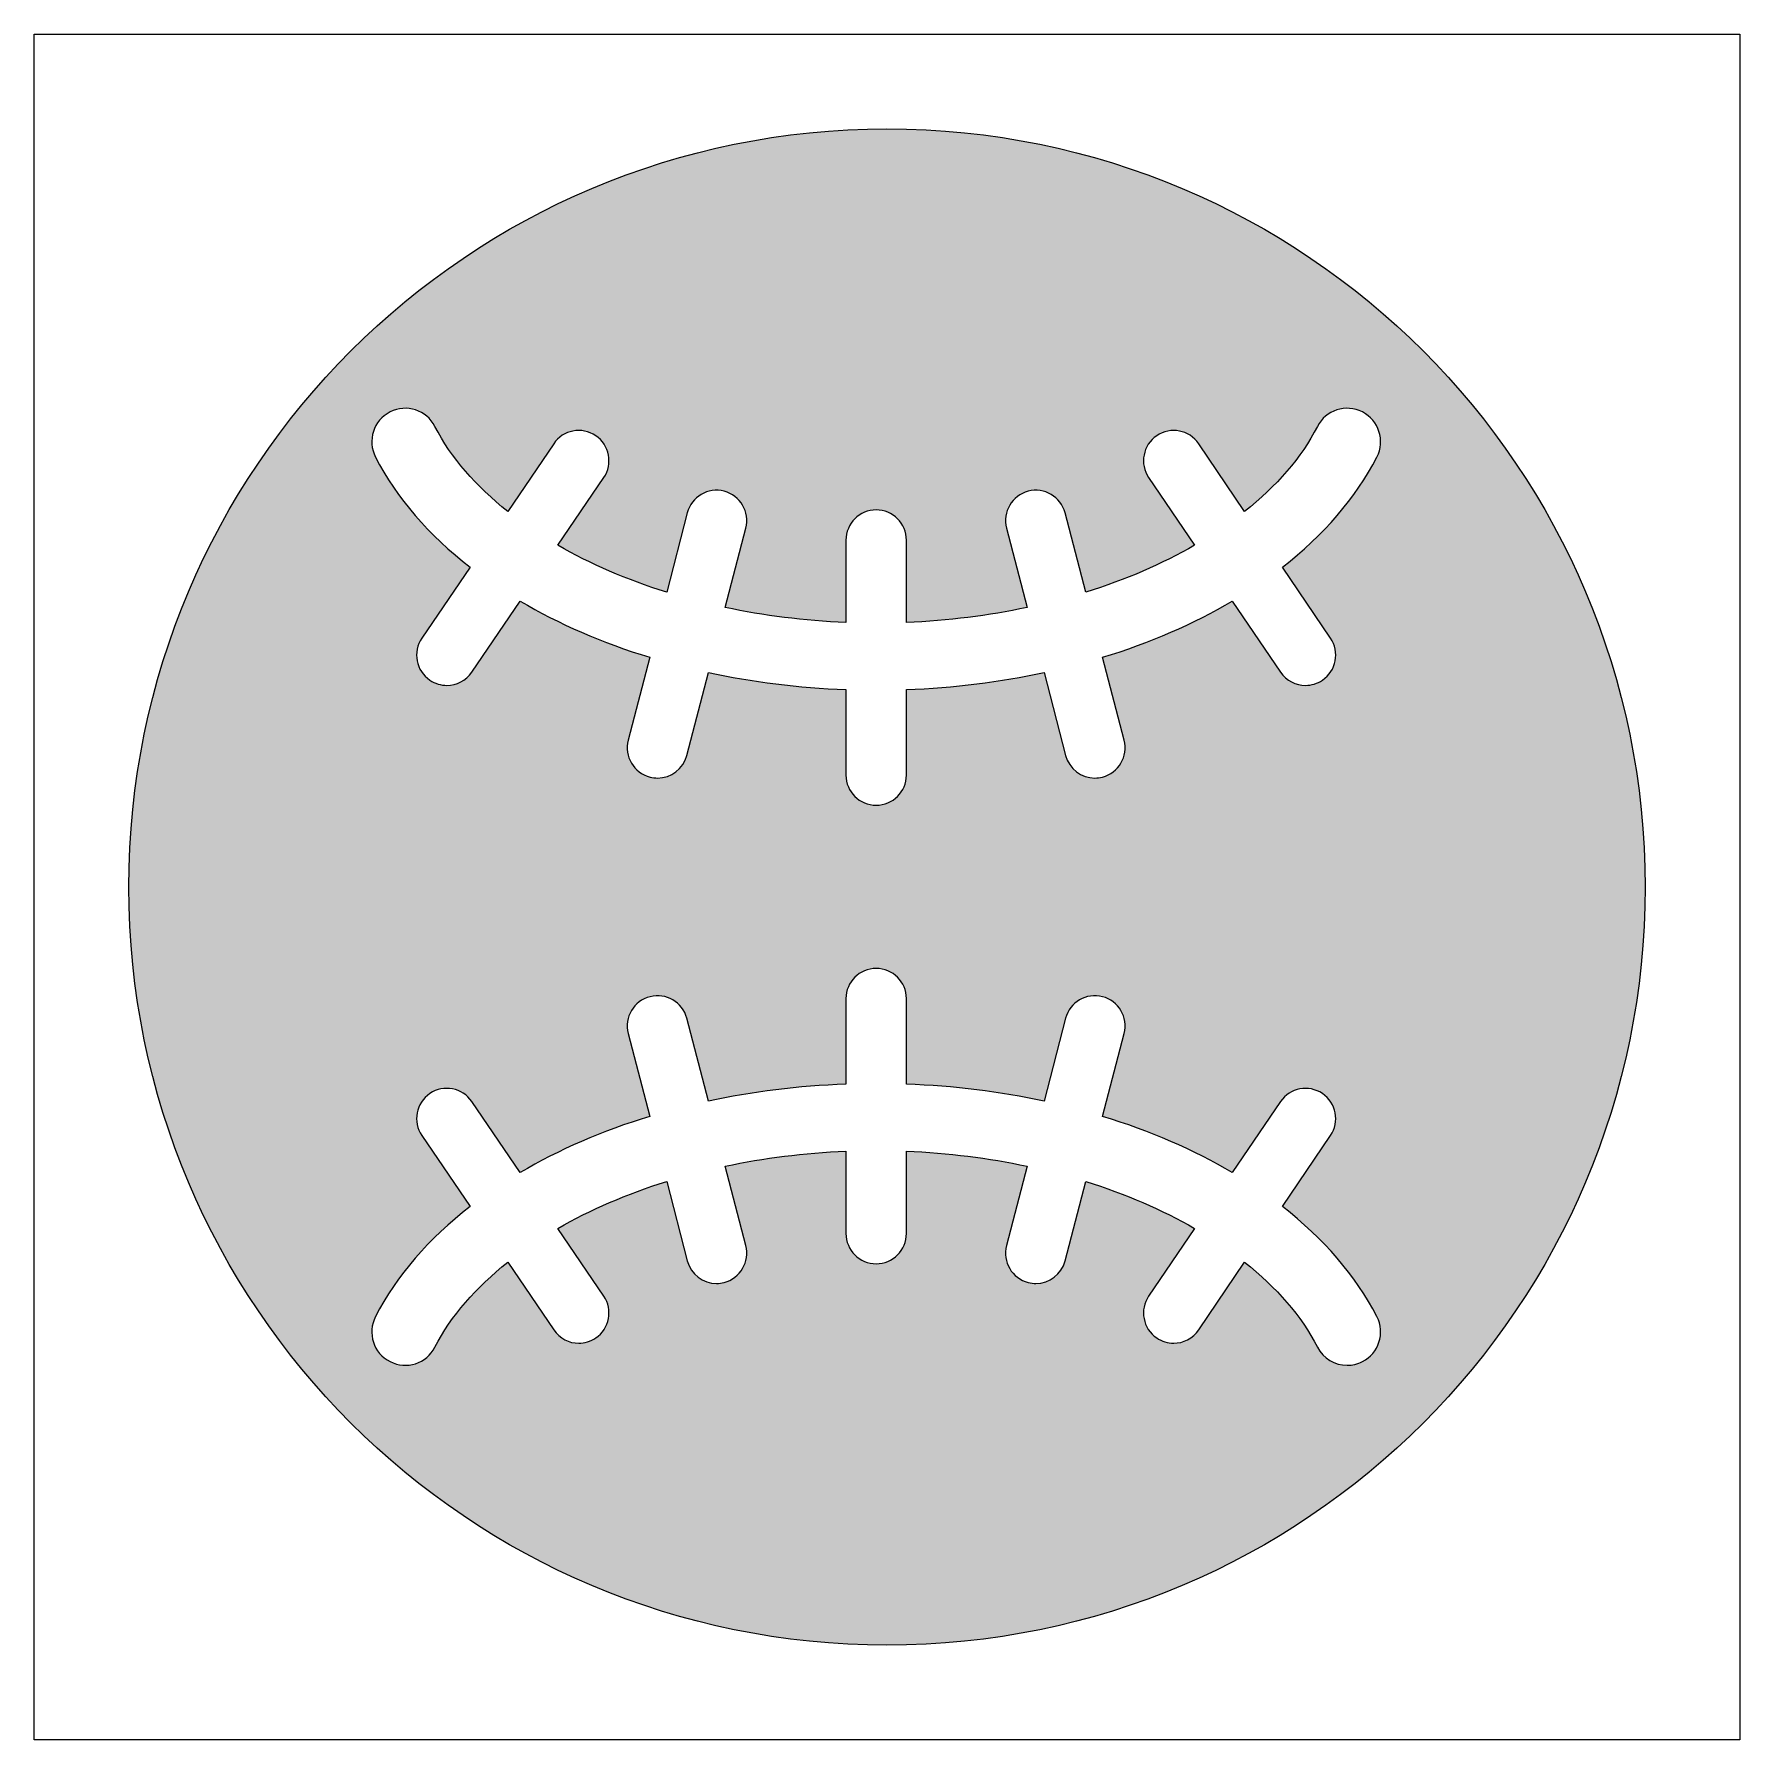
# Model space of a CAD drawing. Header units: inches. Extents: x 0 to 114, y 0 to 114.
import ezdxf

# ---------------------------------------------------------------- set-up
doc = ezdxf.new("R2010")
doc.units = ezdxf.units.IN
doc.header["$MEASUREMENT"] = 0
doc.layers.add('Image Background', color=7, linetype='Continuous')
doc.layers.add('Layer 1', color=7, linetype='Continuous')
picture_1 = doc.add_image_def('image1.png', size_in_pixel=(1350, 1350))

msp = doc.modelspace()

# ---------------------------------------------------------------- hatches: boundary and pattern name
at = {"layer": 'Layer 1', "true_color": 0x9e1f63}
h = msp.add_hatch(color=224, dxfattribs=at)
h.dxf.hatch_style = 2
edge = h.paths.add_edge_path()
edge.add_spline(control_points=[(57.15, 107.95), (29.09, 107.95), (6.35, 85.21), (6.35, 57.15), (6.35, 29.09), (29.09, 6.35), (57.15, 6.35), (85.21, 6.35), (107.95, 29.09), (107.95, 57.15), (107.95, 85.21), (85.21, 107.95), (57.15, 107.95)], knot_values=[0, 0, 0, 0, 1, 1, 1, 2, 2, 2, 3, 3, 3, 4, 4, 4, 4], degree=3, periodic=1)
edge = h.paths.add_edge_path()
edge.add_spline(control_points=[(89.01, 25.35), (88.68, 25.18), (88.33, 25.1), (87.98, 25.1), (87.17, 25.1), (86.39, 25.54), (85.99, 26.32), (84.92, 28.41), (83.24, 30.32), (81.11, 32.01), (81.11, 32.01), (78.04, 27.47), (78.04, 27.47), (77.64, 26.89), (77.01, 26.58), (76.36, 26.58), (75.97, 26.58), (75.57, 26.7), (75.22, 26.93), (74.3, 27.56), (74.06, 28.82), (74.68, 29.74), (74.68, 29.74), (77.76, 34.27), (77.76, 34.27), (75.58, 35.52), (73.13, 36.59), (70.47, 37.42), (70.47, 37.42), (69.08, 32.1), (69.08, 32.1), (68.85, 31.19), (68.03, 30.58), (67.13, 30.58), (66.96, 30.58), (66.79, 30.6), (66.61, 30.65), (65.53, 30.93), (64.88, 32.03), (65.16, 33.12), (65.16, 33.12), (66.54, 38.44), (66.54, 38.44), (63.96, 38.99), (61.24, 39.33), (58.45, 39.45), (58.45, 39.45), (58.45, 33.93), (58.45, 33.93), (58.45, 32.81), (57.54, 31.9), (56.43, 31.9), (55.31, 31.9), (54.4, 32.81), (54.4, 33.93), (54.4, 33.93), (54.4, 39.45), (54.4, 39.45), (51.61, 39.33), (48.89, 38.99), (46.31, 38.44), (46.31, 38.44), (47.69, 33.12), (47.69, 33.12), (47.97, 32.04), (47.32, 30.93), (46.24, 30.65), (46.07, 30.6), (45.9, 30.58), (45.73, 30.58), (44.83, 30.58), (44, 31.19), (43.77, 32.1), (43.77, 32.1), (42.39, 37.42), (42.39, 37.42), (39.72, 36.59), (37.27, 35.52), (35.1, 34.27), (35.1, 34.27), (38.17, 29.74), (38.17, 29.74), (38.8, 28.82), (38.56, 27.56), (37.63, 26.93), (37.28, 26.7), (36.89, 26.58), (36.49, 26.58), (35.85, 26.58), (35.21, 26.89), (34.82, 27.47), (34.82, 27.47), (31.74, 32.01), (31.74, 32.01), (29.62, 30.32), (27.93, 28.41), (26.86, 26.32), (26.3, 25.21), (24.95, 24.78), (23.85, 25.35), (22.74, 25.91), (22.31, 27.26), (22.88, 28.36), (24.29, 31.12), (26.46, 33.6), (29.21, 35.74), (29.21, 35.74), (25.98, 40.49), (25.98, 40.49), (25.35, 41.42), (25.59, 42.68), (26.52, 43.31), (27.44, 43.94), (28.71, 43.69), (29.33, 42.77), (29.33, 42.77), (32.56, 38.01), (32.56, 38.01), (35.15, 39.54), (38.08, 40.81), (41.26, 41.78), (41.26, 41.78), (39.81, 47.33), (39.81, 47.33), (39.53, 48.42), (40.18, 49.52), (41.27, 49.8), (42.35, 50.08), (43.45, 49.43), (43.74, 48.35), (43.74, 48.35), (45.18, 42.8), (45.18, 42.8), (48.11, 43.43), (51.21, 43.82), (54.4, 43.94), (54.4, 43.94), (54.4, 49.67), (54.4, 49.67), (54.4, 50.79), (55.31, 51.69), (56.43, 51.69), (57.54, 51.69), (58.45, 50.79), (58.45, 49.67), (58.45, 49.67), (58.45, 43.94), (58.45, 43.94), (61.64, 43.82), (64.74, 43.43), (67.68, 42.8), (67.68, 42.8), (69.12, 48.35), (69.12, 48.35), (69.4, 49.43), (70.5, 50.08), (71.59, 49.8), (72.67, 49.52), (73.32, 48.42), (73.04, 47.33), (73.04, 47.33), (71.6, 41.78), (71.6, 41.78), (74.77, 40.81), (77.71, 39.54), (80.29, 38.01), (80.29, 38.01), (83.52, 42.77), (83.52, 42.77), (84.15, 43.69), (85.41, 43.93), (86.33, 43.31), (87.26, 42.68), (87.5, 41.42), (86.87, 40.49), (86.87, 40.49), (83.65, 35.74), (83.65, 35.74), (86.39, 33.6), (88.56, 31.12), (89.98, 28.36), (90.54, 27.26), (90.11, 25.91), (89.01, 25.35)], knot_values=[0, 0, 0, 0, 1, 1, 1, 2, 2, 2, 3, 3, 3, 4, 4, 4, 5, 5, 5, 6, 6, 6, 7, 7, 7, 8, 8, 8, 9, 9, 9, 10, 10, 10, 11, 11, 11, 12, 12, 12, 13, 13, 13, 14, 14, 14, 15, 15, 15, 16, 16, 16, 17, 17, 17, 18, 18, 18, 19, 19, 19, 20, 20, 20, 21, 21, 21, 22, 22, 22, 23, 23, 23, 24, 24, 24, 25, 25, 25, 26, 26, 26, 27, 27, 27, 28, 28, 28, 29, 29, 29, 30, 30, 30, 31, 31, 31, 32, 32, 32, 33, 33, 33, 34, 34, 34, 35, 35, 35, 36, 36, 36, 37, 37, 37, 38, 38, 38, 39, 39, 39, 40, 40, 40, 41, 41, 41, 42, 42, 42, 43, 43, 43, 44, 44, 44, 45, 45, 45, 46, 46, 46, 47, 47, 47, 48, 48, 48, 49, 49, 49, 50, 50, 50, 51, 51, 51, 52, 52, 52, 53, 53, 53, 54, 54, 54, 55, 55, 55, 56, 56, 56, 57, 57, 57, 58, 58, 58, 59, 59, 59, 60, 60, 60, 61, 61, 61, 61], degree=3, periodic=1)
edge = h.paths.add_edge_path()
edge.add_spline(control_points=[(89.98, 85.96), (88.56, 83.21), (86.39, 80.72), (83.65, 78.58), (83.65, 78.58), (86.87, 73.83), (86.87, 73.83), (87.5, 72.9), (87.26, 71.64), (86.33, 71.01), (85.98, 70.78), (85.59, 70.66), (85.2, 70.66), (84.55, 70.66), (83.91, 70.98), (83.52, 71.55), (83.52, 71.55), (80.29, 76.31), (80.29, 76.31), (77.71, 74.78), (74.77, 73.51), (71.6, 72.54), (71.6, 72.54), (73.04, 66.99), (73.04, 66.99), (73.32, 65.91), (72.67, 64.8), (71.59, 64.52), (71.42, 64.47), (71.24, 64.45), (71.08, 64.45), (70.18, 64.45), (69.35, 65.06), (69.12, 65.97), (69.12, 65.97), (67.68, 71.52), (67.68, 71.52), (64.74, 70.89), (61.64, 70.5), (58.45, 70.38), (58.45, 70.38), (58.45, 64.65), (58.45, 64.65), (58.45, 63.54), (57.54, 62.63), (56.43, 62.63), (55.31, 62.63), (54.4, 63.54), (54.4, 64.65), (54.4, 64.65), (54.4, 70.38), (54.4, 70.38), (51.21, 70.5), (48.11, 70.89), (45.18, 71.52), (45.18, 71.52), (43.74, 65.97), (43.74, 65.97), (43.5, 65.06), (42.68, 64.45), (41.78, 64.45), (41.61, 64.45), (41.44, 64.47), (41.27, 64.52), (40.18, 64.8), (39.53, 65.91), (39.81, 66.99), (39.81, 66.99), (41.26, 72.54), (41.26, 72.54), (38.08, 73.51), (35.15, 74.78), (32.56, 76.31), (32.56, 76.31), (29.33, 71.55), (29.33, 71.55), (28.94, 70.98), (28.3, 70.66), (27.66, 70.66), (27.26, 70.66), (26.87, 70.78), (26.52, 71.01), (25.59, 71.64), (25.35, 72.9), (25.98, 73.83), (25.98, 73.83), (29.21, 78.58), (29.21, 78.58), (26.46, 80.72), (24.29, 83.21), (22.88, 85.96), (22.31, 87.06), (22.74, 88.41), (23.85, 88.98), (24.95, 89.54), (26.3, 89.11), (26.86, 88.01), (27.93, 85.92), (29.62, 84), (31.74, 82.31), (31.74, 82.31), (34.82, 86.85), (34.82, 86.85), (35.44, 87.78), (36.7, 88.02), (37.63, 87.39), (38.56, 86.76), (38.8, 85.5), (38.17, 84.58), (38.17, 84.58), (35.1, 80.05), (35.1, 80.05), (37.27, 78.8), (39.72, 77.73), (42.39, 76.9), (42.39, 76.9), (43.77, 82.22), (43.77, 82.22), (44.05, 83.3), (45.15, 83.95), (46.24, 83.67), (47.32, 83.39), (47.97, 82.29), (47.69, 81.2), (47.69, 81.2), (46.31, 75.88), (46.31, 75.88), (48.89, 75.33), (51.61, 74.99), (54.4, 74.87), (54.4, 74.87), (54.4, 80.39), (54.4, 80.39), (54.4, 81.51), (55.31, 82.42), (56.43, 82.42), (57.54, 82.42), (58.45, 81.51), (58.45, 80.39), (58.45, 80.39), (58.45, 74.87), (58.45, 74.87), (61.24, 74.99), (63.96, 75.33), (66.54, 75.88), (66.54, 75.88), (65.16, 81.2), (65.16, 81.2), (64.88, 82.29), (65.53, 83.39), (66.61, 83.67), (67.7, 83.95), (68.8, 83.3), (69.08, 82.22), (69.08, 82.22), (70.47, 76.9), (70.47, 76.9), (73.13, 77.73), (75.58, 78.8), (77.76, 80.05), (77.76, 80.05), (74.68, 84.58), (74.68, 84.58), (74.06, 85.5), (74.3, 86.76), (75.22, 87.39), (76.15, 88.02), (77.41, 87.78), (78.04, 86.85), (78.04, 86.85), (81.11, 82.31), (81.11, 82.31), (83.24, 84), (84.92, 85.92), (85.99, 88.01), (86.55, 89.11), (87.9, 89.54), (89.01, 88.98), (90.11, 88.41), (90.54, 87.06), (89.98, 85.96)], knot_values=[0, 0, 0, 0, 1, 1, 1, 2, 2, 2, 3, 3, 3, 4, 4, 4, 5, 5, 5, 6, 6, 6, 7, 7, 7, 8, 8, 8, 9, 9, 9, 10, 10, 10, 11, 11, 11, 12, 12, 12, 13, 13, 13, 14, 14, 14, 15, 15, 15, 16, 16, 16, 17, 17, 17, 18, 18, 18, 19, 19, 19, 20, 20, 20, 21, 21, 21, 22, 22, 22, 23, 23, 23, 24, 24, 24, 25, 25, 25, 26, 26, 26, 27, 27, 27, 28, 28, 28, 29, 29, 29, 30, 30, 30, 31, 31, 31, 32, 32, 32, 33, 33, 33, 34, 34, 34, 35, 35, 35, 36, 36, 36, 37, 37, 37, 38, 38, 38, 39, 39, 39, 40, 40, 40, 41, 41, 41, 42, 42, 42, 43, 43, 43, 44, 44, 44, 45, 45, 45, 46, 46, 46, 47, 47, 47, 48, 48, 48, 49, 49, 49, 50, 50, 50, 51, 51, 51, 52, 52, 52, 53, 53, 53, 54, 54, 54, 55, 55, 55, 56, 56, 56, 57, 57, 57, 58, 58, 58, 59, 59, 59, 60, 60, 60, 60], degree=3, periodic=1)

# ---------------------------------------------------------------- linework, layer by layer
at = {"layer": 'Layer 1', "lineweight": 0}
for points, knots in [([(57.15, 107.95), (29.09, 107.95), (6.35, 85.21), (6.35, 57.15), (6.35, 29.09), (29.09, 6.35), (57.15, 6.35), (85.21, 6.35), (107.95, 29.09), (107.95, 57.15), (107.95, 85.21), (85.21, 107.95), (57.15, 107.95)], [0, 0, 0, 0, 1, 1, 1, 2, 2, 2, 3, 3, 3, 4, 4, 4, 4]), ([(89.98, 85.96), (88.56, 83.21), (86.39, 80.72), (83.65, 78.58), (83.65, 78.58), (86.87, 73.83), (86.87, 73.83), (87.5, 72.9), (87.26, 71.64), (86.33, 71.01), (85.98, 70.78), (85.59, 70.66), (85.2, 70.66), (84.55, 70.66), (83.91, 70.98), (83.52, 71.55), (83.52, 71.55), (80.29, 76.31), (80.29, 76.31), (77.71, 74.78), (74.77, 73.51), (71.6, 72.54), (71.6, 72.54), (73.04, 66.99), (73.04, 66.99), (73.32, 65.91), (72.67, 64.8), (71.59, 64.52), (71.42, 64.47), (71.24, 64.45), (71.08, 64.45), (70.18, 64.45), (69.35, 65.06), (69.12, 65.97), (69.12, 65.97), (67.68, 71.52), (67.68, 71.52), (64.74, 70.89), (61.64, 70.5), (58.45, 70.38), (58.45, 70.38), (58.45, 64.65), (58.45, 64.65), (58.45, 63.54), (57.54, 62.63), (56.43, 62.63), (55.31, 62.63), (54.4, 63.54), (54.4, 64.65), (54.4, 64.65), (54.4, 70.38), (54.4, 70.38), (51.21, 70.5), (48.11, 70.89), (45.18, 71.52), (45.18, 71.52), (43.74, 65.97), (43.74, 65.97), (43.5, 65.06), (42.68, 64.45), (41.78, 64.45), (41.61, 64.45), (41.44, 64.47), (41.27, 64.52), (40.18, 64.8), (39.53, 65.91), (39.81, 66.99), (39.81, 66.99), (41.26, 72.54), (41.26, 72.54), (38.08, 73.51), (35.15, 74.78), (32.56, 76.31), (32.56, 76.31), (29.33, 71.55), (29.33, 71.55), (28.94, 70.98), (28.3, 70.66), (27.66, 70.66), (27.26, 70.66), (26.87, 70.78), (26.52, 71.01), (25.59, 71.64), (25.35, 72.9), (25.98, 73.83), (25.98, 73.83), (29.21, 78.58), (29.21, 78.58), (26.46, 80.72), (24.29, 83.21), (22.88, 85.96), (22.31, 87.06), (22.74, 88.41), (23.85, 88.98), (24.95, 89.54), (26.3, 89.11), (26.86, 88.01), (27.93, 85.92), (29.62, 84), (31.74, 82.31), (31.74, 82.31), (34.82, 86.85), (34.82, 86.85), (35.44, 87.78), (36.7, 88.02), (37.63, 87.39), (38.56, 86.76), (38.8, 85.5), (38.17, 84.58), (38.17, 84.58), (35.1, 80.05), (35.1, 80.05), (37.27, 78.8), (39.72, 77.73), (42.39, 76.9), (42.39, 76.9), (43.77, 82.22), (43.77, 82.22), (44.05, 83.3), (45.15, 83.95), (46.24, 83.67), (47.32, 83.39), (47.97, 82.29), (47.69, 81.2), (47.69, 81.2), (46.31, 75.88), (46.31, 75.88), (48.89, 75.33), (51.61, 74.99), (54.4, 74.87), (54.4, 74.87), (54.4, 80.39), (54.4, 80.39), (54.4, 81.51), (55.31, 82.42), (56.43, 82.42), (57.54, 82.42), (58.45, 81.51), (58.45, 80.39), (58.45, 80.39), (58.45, 74.87), (58.45, 74.87), (61.24, 74.99), (63.96, 75.33), (66.54, 75.88), (66.54, 75.88), (65.16, 81.2), (65.16, 81.2), (64.88, 82.29), (65.53, 83.39), (66.61, 83.67), (67.7, 83.95), (68.8, 83.3), (69.08, 82.22), (69.08, 82.22), (70.47, 76.9), (70.47, 76.9), (73.13, 77.73), (75.58, 78.8), (77.76, 80.05), (77.76, 80.05), (74.68, 84.58), (74.68, 84.58), (74.06, 85.5), (74.3, 86.76), (75.22, 87.39), (76.15, 88.02), (77.41, 87.78), (78.04, 86.85), (78.04, 86.85), (81.11, 82.31), (81.11, 82.31), (83.24, 84), (84.92, 85.92), (85.99, 88.01), (86.55, 89.11), (87.9, 89.54), (89.01, 88.98), (90.11, 88.41), (90.54, 87.06), (89.98, 85.96)], [0, 0, 0, 0, 1, 1, 1, 2, 2, 2, 3, 3, 3, 4, 4, 4, 5, 5, 5, 6, 6, 6, 7, 7, 7, 8, 8, 8, 9, 9, 9, 10, 10, 10, 11, 11, 11, 12, 12, 12, 13, 13, 13, 14, 14, 14, 15, 15, 15, 16, 16, 16, 17, 17, 17, 18, 18, 18, 19, 19, 19, 20, 20, 20, 21, 21, 21, 22, 22, 22, 23, 23, 23, 24, 24, 24, 25, 25, 25, 26, 26, 26, 27, 27, 27, 28, 28, 28, 29, 29, 29, 30, 30, 30, 31, 31, 31, 32, 32, 32, 33, 33, 33, 34, 34, 34, 35, 35, 35, 36, 36, 36, 37, 37, 37, 38, 38, 38, 39, 39, 39, 40, 40, 40, 41, 41, 41, 42, 42, 42, 43, 43, 43, 44, 44, 44, 45, 45, 45, 46, 46, 46, 47, 47, 47, 48, 48, 48, 49, 49, 49, 50, 50, 50, 51, 51, 51, 52, 52, 52, 53, 53, 53, 54, 54, 54, 55, 55, 55, 56, 56, 56, 57, 57, 57, 58, 58, 58, 59, 59, 59, 60, 60, 60, 60]), ([(89.01, 25.35), (88.68, 25.18), (88.33, 25.1), (87.98, 25.1), (87.17, 25.1), (86.39, 25.54), (85.99, 26.32), (84.92, 28.41), (83.24, 30.32), (81.11, 32.01), (81.11, 32.01), (78.04, 27.47), (78.04, 27.47), (77.64, 26.89), (77.01, 26.58), (76.36, 26.58), (75.97, 26.58), (75.57, 26.7), (75.22, 26.93), (74.3, 27.56), (74.06, 28.82), (74.68, 29.74), (74.68, 29.74), (77.76, 34.27), (77.76, 34.27), (75.58, 35.52), (73.13, 36.59), (70.47, 37.42), (70.47, 37.42), (69.08, 32.1), (69.08, 32.1), (68.85, 31.19), (68.03, 30.58), (67.13, 30.58), (66.96, 30.58), (66.79, 30.6), (66.61, 30.65), (65.53, 30.93), (64.88, 32.03), (65.16, 33.12), (65.16, 33.12), (66.54, 38.44), (66.54, 38.44), (63.96, 38.99), (61.24, 39.33), (58.45, 39.45), (58.45, 39.45), (58.45, 33.93), (58.45, 33.93), (58.45, 32.81), (57.54, 31.9), (56.43, 31.9), (55.31, 31.9), (54.4, 32.81), (54.4, 33.93), (54.4, 33.93), (54.4, 39.45), (54.4, 39.45), (51.61, 39.33), (48.89, 38.99), (46.31, 38.44), (46.31, 38.44), (47.69, 33.12), (47.69, 33.12), (47.97, 32.04), (47.32, 30.93), (46.24, 30.65), (46.07, 30.6), (45.9, 30.58), (45.73, 30.58), (44.83, 30.58), (44, 31.19), (43.77, 32.1), (43.77, 32.1), (42.39, 37.42), (42.39, 37.42), (39.72, 36.59), (37.27, 35.52), (35.1, 34.27), (35.1, 34.27), (38.17, 29.74), (38.17, 29.74), (38.8, 28.82), (38.56, 27.56), (37.63, 26.93), (37.28, 26.7), (36.89, 26.58), (36.49, 26.58), (35.85, 26.58), (35.21, 26.89), (34.82, 27.47), (34.82, 27.47), (31.74, 32.01), (31.74, 32.01), (29.62, 30.32), (27.93, 28.41), (26.86, 26.32), (26.3, 25.21), (24.95, 24.78), (23.85, 25.35), (22.74, 25.91), (22.31, 27.26), (22.88, 28.36), (24.29, 31.12), (26.46, 33.6), (29.21, 35.74), (29.21, 35.74), (25.98, 40.49), (25.98, 40.49), (25.35, 41.42), (25.59, 42.68), (26.52, 43.31), (27.44, 43.94), (28.71, 43.69), (29.33, 42.77), (29.33, 42.77), (32.56, 38.01), (32.56, 38.01), (35.15, 39.54), (38.08, 40.81), (41.26, 41.78), (41.26, 41.78), (39.81, 47.33), (39.81, 47.33), (39.53, 48.42), (40.18, 49.52), (41.27, 49.8), (42.35, 50.08), (43.45, 49.43), (43.74, 48.35), (43.74, 48.35), (45.18, 42.8), (45.18, 42.8), (48.11, 43.43), (51.21, 43.82), (54.4, 43.94), (54.4, 43.94), (54.4, 49.67), (54.4, 49.67), (54.4, 50.79), (55.31, 51.69), (56.43, 51.69), (57.54, 51.69), (58.45, 50.79), (58.45, 49.67), (58.45, 49.67), (58.45, 43.94), (58.45, 43.94), (61.64, 43.82), (64.74, 43.43), (67.68, 42.8), (67.68, 42.8), (69.12, 48.35), (69.12, 48.35), (69.4, 49.43), (70.5, 50.08), (71.59, 49.8), (72.67, 49.52), (73.32, 48.42), (73.04, 47.33), (73.04, 47.33), (71.6, 41.78), (71.6, 41.78), (74.77, 40.81), (77.71, 39.54), (80.29, 38.01), (80.29, 38.01), (83.52, 42.77), (83.52, 42.77), (84.15, 43.69), (85.41, 43.93), (86.33, 43.31), (87.26, 42.68), (87.5, 41.42), (86.87, 40.49), (86.87, 40.49), (83.65, 35.74), (83.65, 35.74), (86.39, 33.6), (88.56, 31.12), (89.98, 28.36), (90.54, 27.26), (90.11, 25.91), (89.01, 25.35)], [0, 0, 0, 0, 1, 1, 1, 2, 2, 2, 3, 3, 3, 4, 4, 4, 5, 5, 5, 6, 6, 6, 7, 7, 7, 8, 8, 8, 9, 9, 9, 10, 10, 10, 11, 11, 11, 12, 12, 12, 13, 13, 13, 14, 14, 14, 15, 15, 15, 16, 16, 16, 17, 17, 17, 18, 18, 18, 19, 19, 19, 20, 20, 20, 21, 21, 21, 22, 22, 22, 23, 23, 23, 24, 24, 24, 25, 25, 25, 26, 26, 26, 27, 27, 27, 28, 28, 28, 29, 29, 29, 30, 30, 30, 31, 31, 31, 32, 32, 32, 33, 33, 33, 34, 34, 34, 35, 35, 35, 36, 36, 36, 37, 37, 37, 38, 38, 38, 39, 39, 39, 40, 40, 40, 41, 41, 41, 42, 42, 42, 43, 43, 43, 44, 44, 44, 45, 45, 45, 46, 46, 46, 47, 47, 47, 48, 48, 48, 49, 49, 49, 50, 50, 50, 51, 51, 51, 52, 52, 52, 53, 53, 53, 54, 54, 54, 55, 55, 55, 56, 56, 56, 57, 57, 57, 58, 58, 58, 59, 59, 59, 60, 60, 60, 61, 61, 61, 61])]:
    msp.add_open_spline(points, degree=3, knots=knots, dxfattribs=at)

# ---------------------------------------------------------------- pictures from other files: only their frames are drawn
at = {"layer": 'Image Background'}
image = msp.add_image(picture_1, insert=(0, 0), size_in_units=(114.3, 114.3), dxfattribs=at)

doc.saveas('drawing.dxf')
